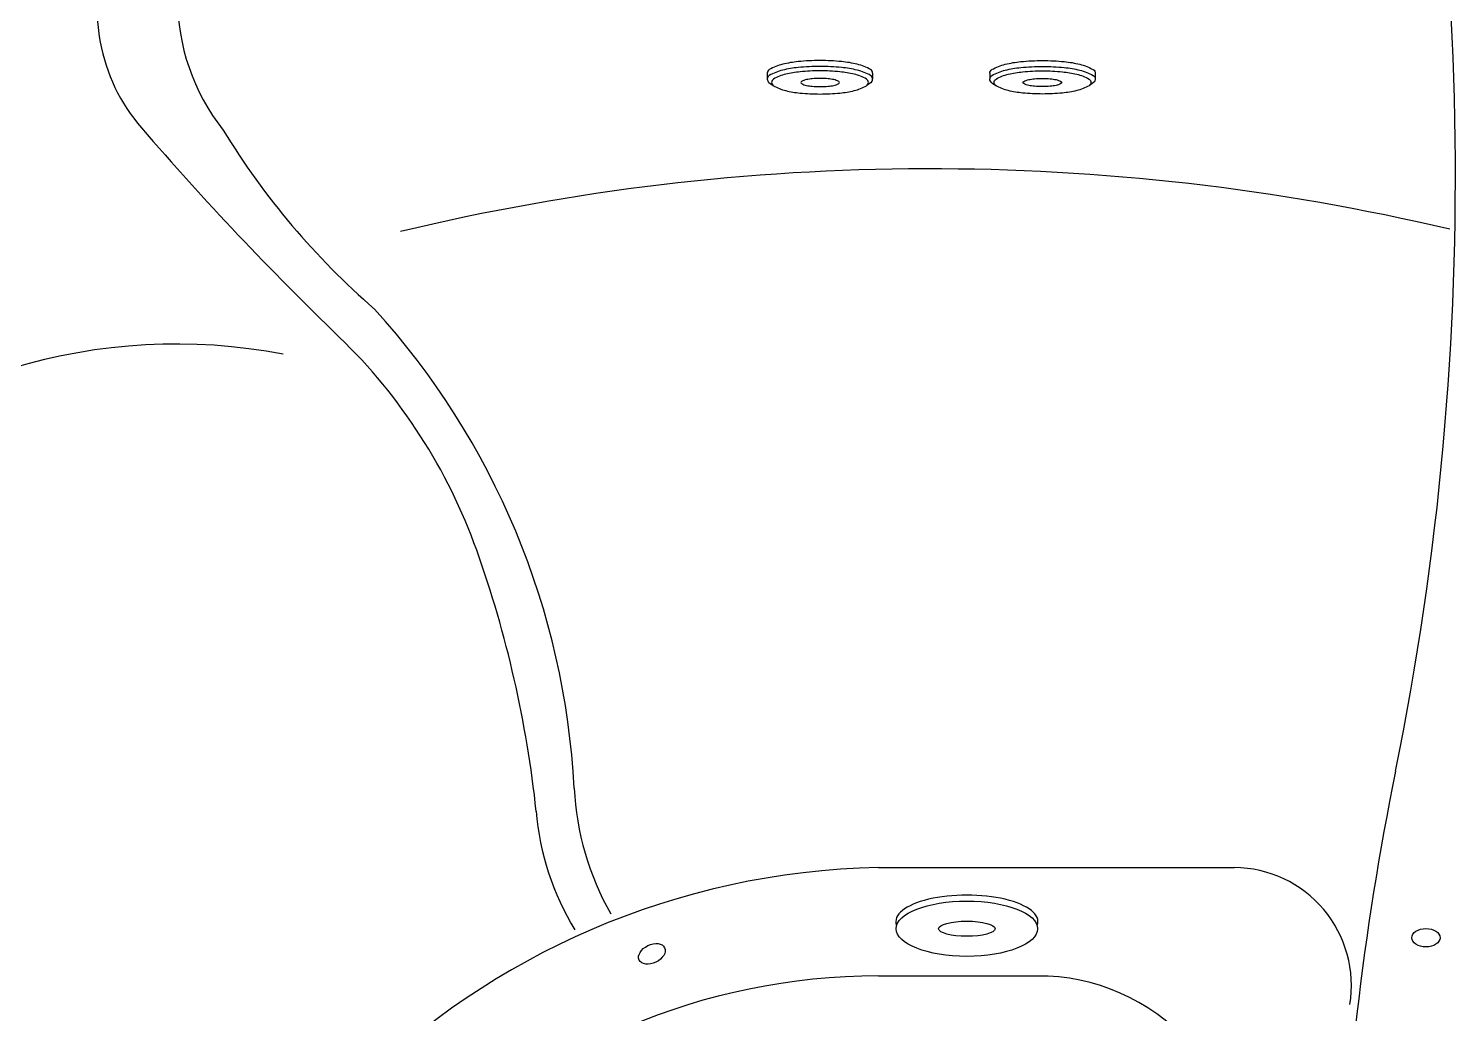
# Model space of a CAD drawing. Extents: x 528 to 612, y 788 to 934.
# Drawn here: x 554.33 to 579.56, y 859.21 to 876.61 of the extents above; entities that cross this region are included whole.
import ezdxf

# ---------------------------------------------------------------- set-up
doc = ezdxf.new("R2010")
doc.units = 0
doc.header["$MEASUREMENT"] = 0
doc.layers.add('1', color=4, linetype='Continuous')

# ---------------------------------------------------------------- blocks, each defined once
blk = doc.blocks.new('MINI')
at = {"layer": '1', "color": 3}
for p, q in [((0.223, 0.931), (0.327, 0.931)), ((0.391, 0.895), (0.44, 0.828)), ((0.391, 0.895), (0.391, 0.895)), ((0.223, -0.932), (0.327, -0.932)), ((0.327, -0.932), (0.327, -0.932)), ((0.386, -0.902), (0.441, -0.828))]:
    blk.add_line(p, q, dxfattribs=at)
for points in [[(0.223, 0.931, 0.267867), (0.159, 0.895, 0.072378), (0.065, 0.659, 0.034036), (0.019, 0.384, 0.024706), (0, 0, 0.024706), (0.019, -0.384, 0.034036), (0.065, -0.659, 0.072378), (0.159, -0.895, 0.267867), (0.223, -0.932, 0.267867)], [(0.391, 0.895, 0.267867), (0.327, 0.931, 0.267867), (0.264, 0.895, 0.072378), (0.17, 0.659, 0.034036), (0.123, 0.384, 0.024706), (0.104, 0, 0.024706), (0.123, -0.384, 0.034036), (0.17, -0.659, 0.072378), (0.264, -0.895, 0.267867), (0.327, -0.932, 0.267867)], [(0.327, -0.932, 0.238458), (0.386, -0.902, 0.072378)]]:
    blk.add_lwpolyline(points, format="xyb", dxfattribs=at)
for points in [[(0.386, -0.855, 0.267867), (0.445, -0.822, 0.072378), (0.531, -0.605, 0.034036), (0.574, -0.352, 0.024706), (0.591, 0, 0.024706), (0.574, 0.352, 0.034036), (0.531, 0.605, 0.072378), (0.445, 0.822, 0.267867), (0.386, 0.855, 0.267867), (0.328, 0.822, 0.072378), (0.242, 0.605, 0.034036), (0.199, 0.352, 0.024706), (0.182, 0, 0.024706), (0.199, -0.352, 0.034036), (0.242, -0.605, 0.072378), (0.328, -0.822, 0.267867)], [(0.388, 0.343, 0.280852), (0.368, 0.331, 0.066452), (0.337, 0.244, 0.030521), (0.321, 0.143, 0.022038), (0.315, 0.003, 0.022038), (0.321, -0.137, 0.030521), (0.337, -0.238, 0.066452), (0.368, -0.325, 0.280852), (0.388, -0.337, 0.280852), (0.408, -0.325, 0.066452), (0.439, -0.238, 0.030521), (0.454, -0.137, 0.022038), (0.46, 0.003, 0.022038), (0.454, 0.143, 0.030521), (0.439, 0.244, 0.066452), (0.408, 0.331, 0.280852)]]:
    blk.add_lwpolyline(points, format="xyb", close=True, dxfattribs=at)
blk = doc.blocks.new('2010 FLAIR')
at = {"layer": '1', "color": 3, "linetype": 'Continuous'}
blk.add_line((41.121, 56.188), (47.416, 56.188), dxfattribs=at)
at = {"layer": '1', "color": 2}
blk.add_line((41.121, 54.272), (44.124, 54.272), dxfattribs=at)
at = {"layer": '1', "color": 3}
for centre, radius, start, end in [((-1.479, 68.407), 52.8, 348.51, 13.6773), ((32.498, 71.543), 3.765, 142.0187, 218.2585), ((30.537, 71.364), 3.226, 160.5518, 220.8218), ((70.455, 105.847), 55.977, 220.8218, 226.0323), ((41.056, 76.251), 13.496, 211.4418, 229.0785), ((22.116, 56.876), 13.647, 2.9987, 42.2617), ((24.787, 58.503), 9.803, 19.6067, 46.0323), ((15.101, 55.052), 20.086, 6.0755, 19.6067), ((100.437, 47.69), 51.2, 168.51, 178.2297), ((40.782, 57.854), 5.045, 182.9987, 209.4835), ((39.804, 57.564), 4.745, 184.5731, 211.4953), ((41.399, 42.669), 13.522, 91.1786, 178.1221), ((47.397, 54.103), 2.085, 350.6963, 89.4638)]:
    blk.add_arc(centre, radius, start, end, dxfattribs=at)
at = {"layer": '1', "color": 2}
for centre, radius, start, end in [((42.035, 28.454), 40.076, 76.751, 103.5044), ((28.715, 55.368), 10.067, 79.1895, 189.7565), ((41.121, 42.95), 11.322, 90, 180), ((43.937, 50.639), 3.637, 352.6819, 87.04)]:
    blk.add_arc(centre, radius, start, end, dxfattribs=at)
at = {"layer": '1'}
blk.add_ellipse((42.685, 55.233), major_axis=(1.256, 0), ratio=0.372628, start_param=-0.135711, end_param=3.277304, dxfattribs=at)
for major_axis, ratio in [((-1.25, 0), 0.390628), ((-0.5, 0), 0.268339)]:
    blk.add_ellipse((42.685, 55.107), major_axis=major_axis, ratio=ratio, dxfattribs=at)
at = {"layer": '1', "color": 2}
for centre, major_axis in [((50.8, 54.948), (0.25, 0)), ((37.118, 54.663), (-0.225, -0.109))]:
    blk.add_ellipse(centre, major_axis=major_axis, ratio=0.649149, dxfattribs=at)
at = {"layer": '1', "rotation": 270}
blk.add_blockref('MINI', (40.089, 70.443), dxfattribs=at)
at = {"layer": '1', "xscale": -1, "rotation": 90}
blk.add_blockref('MINI', (44.023, 70.443), dxfattribs=at)

msp = doc.modelspace()

# ---------------------------------------------------------------- block references
at = {"layer": '1'}
msp.add_blockref('2010 FLAIR', (528.234, 805.604), dxfattribs=at)

doc.saveas('drawing.dxf')
